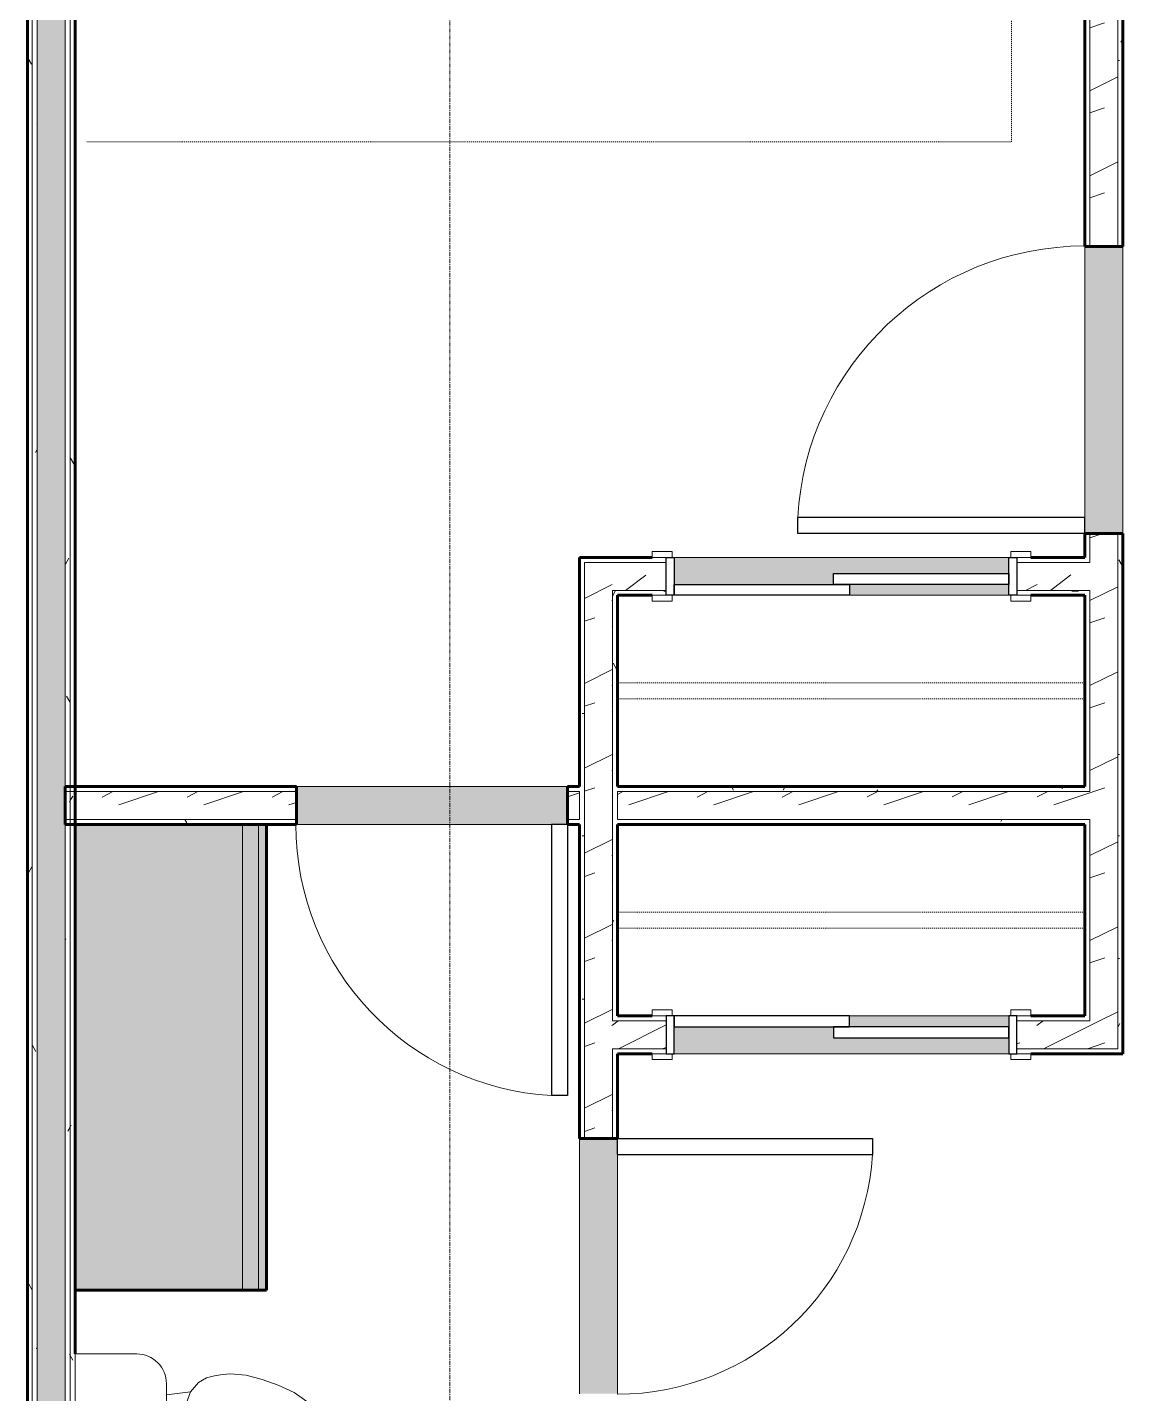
# Model space of a CAD drawing. Header units: inches. Extents: x -4061 to -1937, y 9836 to 11171.
# Drawn here: x -3207.3 to -3069.9, y 10512.4 to 10683.8 of the extents above; entities that cross this region are included whole.
import ezdxf

# ---------------------------------------------------------------- set-up
doc = ezdxf.new("R2010")
doc.units = ezdxf.units.IN
doc.header["$MEASUREMENT"] = 0
doc.linetypes.add('Dash', pattern=[0.25, 0.125, -0.125])
doc.linetypes.add('Grid Line 1_2_', pattern=[0.875, 0.5, -0.125, 0.125, -0.125])
for name, color, linetype, lineweight in [('0-1', 7, 'Continuous', 5), ('0-2', 250, 'Continuous', 9), ('A-DOOR-1', 250, 'Continuous', 9), ('A-DOOR-2', 50, 'Continuous', 30), ('A-DOOR-FRAM-1', 50, 'Continuous', 30), ('A-WALL', 113, 'Continuous', 18), ('A-WALL-1', 8, 'Continuous', 5), ('A-WALL-2', 10, 'Continuous', 60), ('A-WALL-3', 7, 'Continuous', 18), ('A-WALL-PATT-1', 250, 'Continuous', 9), ('A-WALL-PATT-2', 253, 'Continuous', 9), ('A-WALL-PATT-4', 111, 'Continuous', 9), ('I-FURN-1', 250, 'Continuous', 9), ('I-FURN-HDLN-1', 250, 'Dash', 9), ('I-WALL-2', 2, 'Continuous', 60), ('P-SANR-FIXT-2', 250, 'Continuous', 9), ('Q-CASE-1', 9, 'Continuous', 9), ('Q-CASE-2', 10, 'Continuous', 60), ('Q-CASE-3', 250, 'Continuous', 9), ('Q-CASE-HDLN-1', 250, 'Dash', 9), ('S-GRID-1', 1, 'Grid Line 1_2_', 9)]:
    doc.layers.add(name, color=color, linetype=linetype, lineweight=lineweight)
pattern_1 = [(0, (-127.185, -364.175), (20.48, 5.12), [0.845, -14.515, 0.845, -14.515, -81.92]), (0, (-127.185, -364.175), (20.48, 5.12), [-30.72, 0.845, -29.875, 0.845, -14.515, -35.84]), (0, (-127.185, -364.175), (20.48, 5.12), [-76.8, 0.845, -9.395, 0.845, -24.755]), (120, (-119.505, -361.615), (-14.67405, 15.1762003), [0.845, -14.515, 0.845, -14.515, -81.92]), (120, (-119.505, -361.615), (-14.67405, 15.1762003), [-30.72, 0.845, -29.875, 0.845, -14.515, -35.84]), (120, (-119.505, -361.615), (-14.67405, 15.1762003), [-76.8, 0.845, -9.395, 0.845, -24.755]), (240, (-116.945, -351.375), (-5.80595, -20.2962003), [0.845, -14.515, 0.845, -14.515, -81.92]), (240, (-116.945, -351.375), (-5.80595, -20.2962003), [-30.72, 0.845, -29.875, 0.845, -14.515, -35.84]), (240, (-116.945, -351.375), (-5.80595, -20.2962003), [-76.8, 0.845, -9.395, 0.845, -24.755])]
pattern_2 = [(216.87, (-122.92, -353.513), (31.9871619, 21.32545714), [5.331, -47.981]), (206.565, (-116.522, -356.711), (-10.662476, -10.6620098), [11.921, -11.921]), (198.435, (-116.522, -362.043), (-21.32449365, -10.6625869), [6.744, -26.974])]

# ---------------------------------------------------------------- blocks, each defined once
blk = doc.blocks.new('Single-Flush - 32_ x 84_-1372863-ENLARGED RCP - 3RD FLOOR PLAN - WEST')
at = {"layer": 'A-DOOR-1'}
blk.add_arc((16, -2.37), 32.07, 180, 266.4241, dxfattribs=at)
at = {"layer": 'A-DOOR-2'}
for p, q in [((14, -2.37), (14, -34.38)), ((16, -2.37), (14, -2.37)), ((16, -2.37), (16, -34.38)), ((16, -34.38), (14, -34.38))]:
    blk.add_line(p, q, dxfattribs=at)
blk = doc.blocks.new('Single-Flush - 36_ x 84_-1372824-ENLARGED RCP - 3RD FLOOR PLAN - WEST')
at = {"layer": 'A-DOOR-1'}
blk.add_arc((18, -2.37), 36.07, 180, 266.8211, dxfattribs=at)
at = {"layer": 'A-DOOR-2'}
for p, q in [((16, -2.37), (16, -38.39)), ((18, -2.37), (16, -2.37)), ((18, -2.37), (18, -38.39)), ((18, -38.39), (16, -38.39))]:
    blk.add_line(p, q, dxfattribs=at)
blk = doc.blocks.new('FOLDING_SLIDING CLOSET - 42_ x 80_-1372841-ENLARGED RCP - 3RD FLOOR PLAN - WEST')
at = {"layer": 'A-DOOR-1'}
for p, q in [((-23.75, 3.25), (-21.25, 3.25)), ((-23.75, 2.5), (-23.75, 3.25)), ((-21.25, 2.5), (-23.75, 2.5)), ((-21.25, 3.25), (-21.25, 2.5)), ((21.25, 3.25), (23.75, 3.25)), ((21.25, 2.5), (21.25, 3.25)), ((23.75, 2.5), (21.25, 2.5)), ((23.75, 3.25), (23.75, 2.5)), ((-23.75, -2.25), (-21.25, -2.25)), ((-23.75, -3), (-23.75, -2.25)), ((-21.25, -3), (-23.75, -3)), ((-21.25, -2.25), (-21.25, -3)), ((21.25, -2.25), (23.75, -2.25)), ((21.25, -3), (21.25, -2.25)), ((23.75, -3), (21.25, -3)), ((23.75, -2.25), (23.75, -3))]:
    blk.add_line(p, q, dxfattribs=at)
at = {"layer": 'A-DOOR-2'}
for p, q in [((-1, 0.5), (21, 0.5)), ((-1, -0.88), (-1, 0.5)), ((21, 0.5), (21, -0.88)), ((-21, -0.88), (1, -0.88)), ((-21, -2.25), (-21, -0.88)), ((21, -0.88), (-1, -0.88)), ((1, -0.88), (1, -2.25)), ((1, -2.25), (-21, -2.25))]:
    blk.add_line(p, q, dxfattribs=at)
at = {"layer": 'A-DOOR-FRAM-1'}
for p, q in [((-22, 2.5), (-21, 2.5)), ((-22, -2.25), (-22, 2.5)), ((-21, 2.5), (-21, -2.25)), ((21, 2.5), (22, 2.5)), ((21, -2.25), (21, 2.5)), ((22, 2.5), (22, -2.25)), ((-21, -2.25), (-22, -2.25)), ((22, -2.25), (21, -2.25))]:
    blk.add_line(p, q, dxfattribs=at)
blk = doc.blocks.new('OD_CW_Closet - OD_CW_Closet-2123065-ENLARGED RCP - 3RD FLOOR PLAN - WEST')
at = {"layer": 'Q-CASE-HDLN-1'}
for p, q in [((30.25, 24), (10.25, 24)), ((0.74, 13), (59.38, 13)), ((0.74, 11), (59.38, 11))]:
    blk.add_line(p, q, dxfattribs=at)
blk = doc.blocks.new('OD_CW_Closet - OD_CW_Closet-V10-ENLARGED RCP - 3RD FLOOR PLAN - WEST')
at = {"layer": 'Q-CASE-HDLN-1'}
for p, q in [((0.74, 13), (59.38, 13)), ((0.74, 11), (59.38, 11)), ((10.25, 0), (30.25, 0))]:
    blk.add_line(p, q, dxfattribs=at)
blk = doc.blocks.new('FOLDING_SLIDING CLOSET - 42_ x 80_-1372832-ENLARGED RCP - 3RD FLOOR PLAN - WEST')
at = {"layer": 'A-DOOR-1'}
for p, q in [((-21.25, 3), (-23.75, 3)), ((-23.75, 3), (-23.75, 2.25)), ((-23.75, 2.25), (-21.25, 2.25)), ((-21.25, 2.25), (-21.25, 3)), ((23.75, 3), (21.25, 3)), ((21.25, 3), (21.25, 2.25)), ((21.25, 2.25), (23.75, 2.25)), ((23.75, 2.25), (23.75, 3)), ((-21.25, -2.5), (-23.75, -2.5)), ((-23.75, -2.5), (-23.75, -3.25)), ((-23.75, -3.25), (-21.25, -3.25)), ((-21.25, -3.25), (-21.25, -2.5)), ((23.75, -2.5), (21.25, -2.5)), ((21.25, -2.5), (21.25, -3.25)), ((21.25, -3.25), (23.75, -3.25)), ((23.75, -3.25), (23.75, -2.5))]:
    blk.add_line(p, q, dxfattribs=at)
at = {"layer": 'A-DOOR-2'}
for p, q in [((1, 2.25), (-21, 2.25)), ((-21, 2.25), (-21, 0.88)), ((1, 0.88), (1, 2.25)), ((-21, 0.88), (1, 0.88)), ((21, 0.88), (-1, 0.88)), ((-1, 0.88), (-1, -0.5)), ((21, -0.5), (21, 0.88)), ((-1, -0.5), (21, -0.5))]:
    blk.add_line(p, q, dxfattribs=at)
at = {"layer": 'A-DOOR-FRAM-1'}
for p, q in [((-21, 2.25), (-22, 2.25)), ((-22, 2.25), (-22, -2.5)), ((-21, -2.5), (-21, 2.25)), ((21, 2.25), (21, -2.5)), ((22, 2.25), (21, 2.25)), ((22, -2.5), (22, 2.25)), ((-22, -2.5), (-21, -2.5)), ((21, -2.5), (22, -2.5))]:
    blk.add_line(p, q, dxfattribs=at)
blk = doc.blocks.new('Bed-Standard - King 78_ x 80_-1242963-ENLARGED RCP - 3RD FLOOR PLAN - WEST')
at = {"layer": 'I-FURN-1'}
for p, q in [((49.69, 38.2), (-28.31, 38.2)), ((-28.31, 38.2), (-28.31, -41.8)), ((49.69, -41.8), (49.69, 38.2)), ((-25.31, 36.2), (-25.31, 24.2)), ((-25.31, 36.2), (46.69, 36.2)), ((46.69, 36.2), (46.69, 24.2)), ((49.69, 24.2), (-28.31, 17.63)), ((-25.31, 24.2), (46.69, 24.2)), ((-28.31, -41.8), (49.69, -41.8))]:
    blk.add_line(p, q, dxfattribs=at)
at = {"layer": 'I-FURN-HDLN-1'}
for p, q in [((-64.31, 38.2), (-64.31, -77.8)), ((73.69, -77.8), (73.69, 38.2)), ((-64.31, -77.8), (73.69, -77.8))]:
    blk.add_line(p, q, dxfattribs=at)
blk = doc.blocks.new('Toilet-Domestic-3D - Toilet-Domestic-3D-1372870-ENLARGED RCP - 3RD FLOOR PLAN - WEST')
at = {"layer": 'P-SANR-FIXT-2'}
for p, q in [((-1.87, 11.5), (-0.5, 12)), ((-0.5, 12), (0.5, 12)), ((0.5, 12), (1.87, 11.5)), ((-3.74, 10), (-2.74, 11)), ((-2.74, 11), (-1.87, 11.5)), ((1.87, 11.5), (2.74, 11)), ((2.74, 11), (3.74, 10)), ((-5.13, 8), (-3.74, 10)), ((3.74, 10), (5.13, 8)), ((-6.06, 6), (-5.13, 8)), ((5.13, 8), (6.06, 6)), ((-6.79, 4), (-6.06, 6)), ((6.06, 6), (6.79, 4)), ((-7.33, 1.99), (-6.79, 4)), ((6.79, 4), (7.33, 1.99)), ((-7.5, 0), (-7.33, 1.99)), ((7.33, 1.99), (7.5, 0)), ((-7.41, -1), (-7.5, 0)), ((-7.24, -2), (-7.41, -1)), ((7.41, -1), (7.24, -2)), ((7.5, 0), (7.41, -1)), ((-6.97, -3), (-7.24, -2)), ((-6.4, -4), (-6.97, -3)), ((6.97, -3), (6.4, -4)), ((7.24, -2), (6.97, -3)), ((-5.21, -5), (-6.4, -4)), ((-3.84, -5.5), (-5.21, -5)), ((-4.86, -8.02), (-5.21, -5)), ((5.21, -5), (3.84, -5.5)), ((4.86, -8.02), (5.21, -5)), ((6.4, -4), (5.21, -5)), ((-1, -6), (-3.84, -5.5)), ((1, -6), (-1, -6)), ((3.84, -5.5), (1, -6)), ((6.25, -8.02), (-6.25, -8.02)), ((-9.98, -11.75), (-9.98, -19.48)), ((9.98, -19.48), (9.98, -11.75)), ((-9.98, -19.48), (9.98, -19.48))]:
    blk.add_line(p, q, dxfattribs=at)
for centre, start, end in [((-6.25, -11.75), 90, 180), ((6.25, -11.75), 0, 90)]:
    blk.add_arc(centre, 3.73, start, end, dxfattribs=at)
blk = doc.blocks.new('OD_CW_Base Cabinet - OD_CW_Base Cabinet-1913600-ENLARGED RCP - 3RD FLOOR PLAN - WEST')
at = {"layer": 'Q-CASE-1'}
for points in [[(0.74, 0), (0.74, -1), (59.14, -1), (59.14, 0), (5.7, 0)], [(0.74, -1), (0.74, -3), (59.14, -3), (59.14, -1), (5.7, -1)], [(59.14, -3), (0.74, -3), (0.74, -24), (59.14, -24), (59.14, -4.85)]]:
    blk.add_hatch(color=256, dxfattribs=at).paths.add_polyline_path(points, flags=0)
at = {"layer": 'Q-CASE-2'}
for p, q in [((0.74, -24), (0.74, 0)), ((0.74, 0), (59.14, 0)), ((59.14, 0), (59.14, -24)), ((59.14, -24), (0.74, -24))]:
    blk.add_line(p, q, dxfattribs=at)
at = {"layer": 'Q-CASE-3'}
for p, q in [((0.74, 0), (0.74, -1)), ((59.14, 0), (0.74, 0)), ((59.14, -1), (0.74, -1)), ((0.74, -1), (0.74, -3)), ((59.14, -1), (0.74, -1)), ((59.14, -1), (59.14, 0)), ((59.14, -3), (59.14, -1)), ((0.74, -3), (0.74, -24)), ((59.14, -3), (0.74, -3)), ((59.14, -24), (59.14, -3)), ((59.14, -24), (0.74, -24))]:
    blk.add_line(p, q, dxfattribs=at)
blk = doc.blocks.new('Single-Flush - 34_ x 84_-1372834-ENLARGED RCP - 3RD FLOOR PLAN - WEST')
at = {"layer": 'A-DOOR-1'}
blk.add_arc((17, -2.37), 34.07, 180, 266.6343, dxfattribs=at)
at = {"layer": 'A-DOOR-2'}
for p, q in [((15, -2.37), (15, -36.38)), ((17, -2.37), (15, -2.37)), ((17, -2.37), (17, -36.38)), ((17, -36.38), (15, -36.38))]:
    blk.add_line(p, q, dxfattribs=at)
blk = doc.blocks.new('CTR - 1st Phase - Unit Layouts_rvt-1-ENLARGED RCP - 3RD FLOOR PLAN - WEST')
at = {"layer": 'A-WALL-1'}
for points in [[(-3069.92, 10620.34), (-3069.92, 10656.34), (-3074.67, 10656.34), (-3074.67, 10620.34), (-3070.55, 10620.34)], [(-3139.57, 10583.84), (-3139.57, 10588.59), (-3173.57, 10588.59), (-3173.57, 10583.84), (-3139.59, 10583.84)], [(-3133.31, 10512.44), (-3133.31, 10544.44), (-3138.06, 10544.44), (-3138.06, 10512.44), (-3133.94, 10512.44)]]:
    blk.add_hatch(color=256, dxfattribs=at).paths.add_polyline_path(points, flags=0)
h = blk.add_hatch(color=256, dxfattribs=at)
h.paths.add_polyline_path([(-3104.19, 10612.59), (-3084.19, 10612.59), (-3084.19, 10613.96), (-3104.19, 10613.96)], flags=0)
h.paths.add_polyline_path([(-3106.19, 10613.96), (-3106.19, 10615.34), (-3084.19, 10615.34), (-3084.19, 10617.34), (-3126.19, 10617.34), (-3126.19, 10613.96)], flags=0)
h = blk.add_hatch(color=256, dxfattribs=at)
h.paths.add_polyline_path([(-3084.19, 10555.09), (-3084.19, 10557.09), (-3106.19, 10557.09), (-3106.19, 10558.46), (-3126.19, 10558.46), (-3126.19, 10555.09), (-3104.98, 10555.09)], flags=0)
h.paths.add_polyline_path([(-3084.19, 10558.46), (-3084.19, 10559.84), (-3104.19, 10559.84), (-3104.19, 10558.46)], flags=0)
at = {"layer": 'A-WALL-PATT-1'}
h = blk.add_hatch(dxfattribs=at)
h.set_pattern_fill('FP_1', color=256, style=0, pattern_type=2)
h.set_pattern_definition(pattern_1)
h.paths.add_polyline_path([(-3074.05, 10559.84), (-3074.05, 10584.46), (-3074.67, 10584.46), (-3074.67, 10559.84)], flags=0)
h.paths.add_polyline_path([(-3074.67, 10587.96), (-3074.05, 10587.96), (-3074.05, 10613.21), (-3074.67, 10613.21), (-3074.67, 10588.59)], flags=0)
h.paths.add_polyline_path([(-3074.05, 10616.71), (-3074.05, 10620.34), (-3074.67, 10620.34), (-3074.67, 10616.71)], flags=0)
h.paths.add_polyline_path([(-3074.05, 10656.34), (-3074.05, 10843.14), (-3074.67, 10843.14), (-3074.67, 10656.34)], flags=0)
h = blk.add_hatch(dxfattribs=at)
h.set_pattern_fill('FP_1', color=256, style=0, pattern_type=2)
h.set_pattern_definition(pattern_1)
h.paths.add_polyline_path([(-3069.92, 10555.71), (-3069.92, 10620.34), (-3070.55, 10620.34), (-3070.55, 10555.71)], flags=0)
h.paths.add_polyline_path([(-3069.92, 10656.34), (-3069.92, 10843.14), (-3070.55, 10843.14), (-3070.55, 10656.34)], flags=0)
h = blk.add_hatch(dxfattribs=at)
h.set_pattern_fill('FP_1', color=256, style=0, pattern_type=2)
h.set_pattern_definition(pattern_1)
h.paths.add_polyline_path([(-3137.44, 10455.44), (-3137.44, 10512.44), (-3138.06, 10512.44), (-3138.05, 10455.44)], flags=0)
h.paths.add_polyline_path([(-3138.06, 10544.44), (-3137.44, 10544.44), (-3137.44, 10617.34), (-3138.06, 10617.34), (-3138.06, 10547.73)], flags=0)
h = blk.add_hatch(dxfattribs=at)
h.set_pattern_fill('FP_1', color=256, style=0, pattern_type=2)
h.set_pattern_definition(pattern_1)
h.paths.add_polyline_path([(-3083.19, 10616.71), (-3074.67, 10616.71), (-3074.67, 10617.34), (-3083.19, 10617.34)], flags=0)
h.paths.add_polyline_path([(-3128.94, 10616.71), (-3127.19, 10616.71), (-3127.19, 10617.34), (-3137.44, 10617.34), (-3137.44, 10616.71), (-3133.31, 10616.71)], flags=0)
h = blk.add_hatch(dxfattribs=at)
h.set_pattern_fill('FP_1', color=256, style=0, pattern_type=2)
h.set_pattern_definition(pattern_1)
h.paths.add_polyline_path([(-3133.94, 10455.44), (-3133.31, 10455.44), (-3133.31, 10485.75), (-3133.94, 10485.75), (-3133.94, 10463.42)], flags=0)
h.paths.add_polyline_path([(-3133.31, 10489.25), (-3133.31, 10512.44), (-3133.94, 10512.44), (-3133.94, 10489.25), (-3133.55, 10489.25)], flags=0)
h.paths.add_polyline_path([(-3133.31, 10544.44), (-3133.31, 10555.71), (-3133.94, 10555.71), (-3133.94, 10544.44)], flags=0)
h.paths.add_polyline_path([(-3133.94, 10559.21), (-3133.31, 10559.21), (-3133.31, 10613.21), (-3133.94, 10613.21), (-3133.94, 10578.13)], flags=0)
h = blk.add_hatch(dxfattribs=at)
h.set_pattern_fill('FP_1', color=256, style=0, pattern_type=2)
h.set_pattern_definition(pattern_1)
h.paths.add_polyline_path([(-3081.44, 10612.59), (-3074.67, 10612.59), (-3074.69, 10613.21), (-3083.19, 10613.21), (-3083.19, 10612.59)], flags=0)
h.paths.add_polyline_path([(-3128.94, 10612.59), (-3127.19, 10612.59), (-3127.19, 10613.21), (-3133.31, 10613.21), (-3133.31, 10612.59), (-3132.62, 10612.59)], flags=0)
h = blk.add_hatch(dxfattribs=at)
h.set_pattern_fill('FP_1', color=256, style=0, pattern_type=2)
h.set_pattern_definition(pattern_1)
h.paths.add_polyline_path([(-3104.98, 10587.96), (-3074.67, 10587.96), (-3074.67, 10588.59), (-3133.31, 10588.59), (-3133.31, 10587.96), (-3127.19, 10587.96)], flags=0)
h.paths.add_polyline_path([(-3138.06, 10587.96), (-3138.06, 10588.59), (-3139.57, 10588.59), (-3139.57, 10587.96)], flags=0)
h.paths.add_polyline_path([(-3201.32, 10587.96), (-3173.57, 10587.96), (-3173.57, 10588.59), (-3201.32, 10588.59), (-3201.32, 10587.99)], flags=0)
h = blk.add_hatch(dxfattribs=at)
h.set_pattern_fill('FP_1', color=256, style=0, pattern_type=2)
h.set_pattern_definition(pattern_1)
h.paths.add_polyline_path([(-3104.98, 10583.84), (-3074.67, 10583.84), (-3074.67, 10584.46), (-3133.31, 10584.46), (-3133.31, 10583.84), (-3127.19, 10583.84)], flags=0)
h.paths.add_polyline_path([(-3173.57, 10583.84), (-3173.57, 10584.46), (-3201.32, 10584.44), (-3201.32, 10583.84), (-3177.32, 10583.84)], flags=0)
h.paths.add_polyline_path([(-3138.06, 10583.84), (-3138.06, 10584.46), (-3139.57, 10584.46), (-3139.57, 10583.84)], flags=0)
at = {"layer": 'A-WALL-PATT-2'}
h = blk.add_hatch(dxfattribs=at)
h.set_pattern_fill('FP_2', color=256, style=0, pattern_type=2)
h.set_pattern_definition(pattern_2)
h.paths.add_polyline_path([(-3074.03, 10559.21), (-3070.55, 10559.21), (-3070.55, 10620.34), (-3074.05, 10620.34), (-3074.05, 10559.21)], flags=0)
h.paths.add_polyline_path([(-3070.55, 10656.34), (-3070.55, 10843.14), (-3074.05, 10843.14), (-3074.05, 10656.34)], flags=0)
h = blk.add_hatch(dxfattribs=at)
h.set_pattern_fill('FP_2', color=256, style=0, pattern_type=2)
h.set_pattern_definition(pattern_2)
h.paths.add_polyline_path([(-3133.94, 10454.19), (-3133.94, 10512.44), (-3137.44, 10512.44), (-3137.44, 10454.19)], flags=0)
h.paths.add_polyline_path([(-3133.94, 10544.44), (-3133.94, 10616.71), (-3137.44, 10616.71), (-3137.44, 10544.44)], flags=0)
h = blk.add_hatch(dxfattribs=at)
h.set_pattern_fill('FP_2', color=256, style=0, pattern_type=2)
h.set_pattern_definition(pattern_2)
h.paths.add_polyline_path([(-3074.05, 10613.21), (-3074.05, 10616.71), (-3083.19, 10616.71), (-3083.19, 10613.21), (-3074.67, 10613.21)], flags=0)
h.paths.add_polyline_path([(-3133.94, 10613.21), (-3127.19, 10613.21), (-3127.19, 10616.71), (-3133.94, 10616.71), (-3133.94, 10613.28)], flags=0)
h = blk.add_hatch(dxfattribs=at)
h.set_pattern_fill('FP_2', color=256, style=0, pattern_type=2)
h.set_pattern_definition(pattern_2)
h.paths.add_polyline_path([(-3104.98, 10584.46), (-3074.05, 10584.46), (-3074.05, 10587.96), (-3133.31, 10587.96), (-3133.31, 10584.46)], flags=0)
h.paths.add_polyline_path([(-3138.06, 10584.46), (-3138.06, 10587.96), (-3139.57, 10587.96), (-3139.57, 10584.46)], flags=0)
h.paths.add_polyline_path([(-3184.81, 10584.46), (-3173.57, 10584.46), (-3173.57, 10587.96), (-3201.32, 10587.96), (-3201.32, 10584.46)], flags=0)
h = blk.add_hatch(dxfattribs=at)
h.set_pattern_fill('FP_2', color=256, style=0, pattern_type=2)
h.set_pattern_definition(pattern_2)
h.paths.add_polyline_path([(-3070.55, 10555.71), (-3070.55, 10559.21), (-3083.19, 10559.21), (-3083.19, 10555.71), (-3074.05, 10555.71)], flags=0)
h.paths.add_polyline_path([(-3127.19, 10555.71), (-3127.19, 10559.21), (-3133.94, 10559.21), (-3133.94, 10555.71), (-3133.31, 10555.71)], flags=0)
at = {"layer": 'A-WALL-2'}
for p, q in [((-3074.67, 10656.34), (-3074.67, 10843.14)), ((-3069.92, 10843.14), (-3069.92, 10656.34)), ((-3069.92, 10656.34), (-3074.67, 10656.34)), ((-3074.67, 10617.34), (-3074.67, 10620.34)), ((-3074.67, 10620.34), (-3069.92, 10620.34)), ((-3069.92, 10620.34), (-3069.92, 10559.84)), ((-3138.06, 10588.59), (-3138.06, 10617.34)), ((-3138.06, 10617.34), (-3137.44, 10617.34)), ((-3137.44, 10617.34), (-3133.31, 10617.34)), ((-3133.31, 10617.34), (-3128.94, 10617.34)), ((-3081.44, 10617.34), (-3074.67, 10617.34)), ((-3133.31, 10612.59), (-3133.31, 10588.59)), ((-3128.94, 10612.59), (-3133.31, 10612.59)), ((-3074.67, 10612.59), (-3081.44, 10612.59)), ((-3074.67, 10588.59), (-3074.67, 10612.59)), ((-3202.57, 10588.59), (-3173.57, 10588.59)), ((-3202.57, 10583.84), (-3202.57, 10588.59)), ((-3173.57, 10588.59), (-3173.57, 10583.84)), ((-3139.57, 10588.59), (-3138.06, 10588.59)), ((-3139.57, 10583.84), (-3139.57, 10588.59)), ((-3133.31, 10588.59), (-3074.67, 10588.59)), ((-3201.32, 10583.84), (-3202.57, 10583.84)), ((-3173.57, 10583.84), (-3177.32, 10583.84)), ((-3138.06, 10583.84), (-3139.57, 10583.84)), ((-3138.06, 10544.44), (-3138.06, 10583.84)), ((-3133.31, 10583.84), (-3133.31, 10559.84)), ((-3074.67, 10583.84), (-3133.31, 10583.84)), ((-3074.67, 10559.84), (-3074.67, 10583.84)), ((-3133.31, 10559.84), (-3128.94, 10559.84)), ((-3081.44, 10559.84), (-3074.67, 10559.84)), ((-3069.92, 10559.84), (-3069.92, 10555.71)), ((-3128.94, 10555.09), (-3133.31, 10555.09)), ((-3133.31, 10555.09), (-3133.31, 10544.44)), ((-3069.92, 10555.09), (-3081.44, 10555.09)), ((-3069.92, 10555.71), (-3069.92, 10555.09)), ((-3133.31, 10544.44), (-3138.06, 10544.44))]:
    blk.add_line(p, q, dxfattribs=at)
at = {"layer": 'A-WALL-3'}
for p, q in [((-3074.05, 10843.14), (-3074.05, 10656.34)), ((-3070.55, 10843.14), (-3070.55, 10656.34)), ((-3074.67, 10656.34), (-3074.67, 10620.34)), ((-3069.92, 10620.34), (-3069.92, 10656.34)), ((-3074.05, 10620.34), (-3074.05, 10616.71)), ((-3070.55, 10620.34), (-3070.55, 10559.84)), ((-3137.44, 10544.44), (-3137.44, 10616.71)), ((-3133.94, 10616.71), (-3137.44, 10616.71)), ((-3133.31, 10616.71), (-3133.94, 10616.71)), ((-3127.19, 10616.71), (-3133.31, 10616.71)), ((-3084.19, 10617.34), (-3126.19, 10617.34)), ((-3074.67, 10616.71), (-3083.19, 10616.71)), ((-3074.67, 10616.71), (-3074.05, 10616.71)), ((-3133.94, 10559.21), (-3133.94, 10613.21)), ((-3133.31, 10613.21), (-3133.94, 10613.21)), ((-3127.19, 10613.21), (-3133.31, 10613.21)), ((-3074.67, 10613.21), (-3083.19, 10613.21)), ((-3074.67, 10613.21), (-3074.05, 10613.21)), ((-3074.05, 10613.21), (-3074.05, 10587.96)), ((-3104.19, 10612.59), (-3084.19, 10612.59)), ((-3173.57, 10587.96), (-3202.57, 10587.96)), ((-3139.57, 10588.59), (-3173.57, 10588.59)), ((-3138.06, 10587.96), (-3139.57, 10587.96)), ((-3138.06, 10584.46), (-3138.06, 10587.96)), ((-3138.06, 10587.96), (-3138.06, 10584.46)), ((-3133.31, 10587.96), (-3133.31, 10584.46)), ((-3074.67, 10587.96), (-3133.31, 10587.96)), ((-3133.31, 10584.46), (-3133.31, 10587.96)), ((-3074.67, 10587.96), (-3074.05, 10587.96)), ((-3173.57, 10584.46), (-3202.57, 10584.46)), ((-3173.57, 10583.84), (-3139.57, 10583.84)), ((-3138.06, 10584.46), (-3139.57, 10584.46)), ((-3074.67, 10584.46), (-3133.31, 10584.46)), ((-3074.67, 10584.46), (-3074.05, 10584.46)), ((-3074.05, 10584.46), (-3074.05, 10559.84)), ((-3084.19, 10559.84), (-3104.19, 10559.84)), ((-3074.05, 10559.21), (-3074.05, 10559.84)), ((-3070.55, 10559.21), (-3070.55, 10559.84)), ((-3133.31, 10559.21), (-3133.94, 10559.21)), ((-3133.31, 10559.21), (-3127.19, 10559.21)), ((-3083.19, 10559.21), (-3074.05, 10559.21)), ((-3070.55, 10555.71), (-3070.55, 10559.21)), ((-3133.31, 10555.71), (-3133.94, 10555.71)), ((-3133.94, 10544.44), (-3133.94, 10555.71)), ((-3133.31, 10555.71), (-3127.19, 10555.71)), ((-3126.19, 10555.09), (-3084.19, 10555.09)), ((-3083.19, 10555.71), (-3070.55, 10555.71)), ((-3138.06, 10544.44), (-3138.06, 10512.44)), ((-3133.31, 10512.44), (-3133.31, 10544.44))]:
    blk.add_line(p, q, dxfattribs=at)
at = {"layer": '0-2'}
for name, p, rotation in [('Bed-Standard - King 78_ x 80_-1242963-ENLARGED RCP - 3RD FLOOR PLAN - WEST', (-3161.68, 10733.78), 89.99999999991508), ('Single-Flush - 36_ x 84_-1372824-ENLARGED RCP - 3RD FLOOR PLAN - WEST', (-3072.3, 10638.34), 269.9999999999015), ('OD_CW_Closet - OD_CW_Closet-V10-ENLARGED RCP - 3RD FLOOR PLAN - WEST', (-3073.94, 10612.59), 180), ('OD_CW_Base Cabinet - OD_CW_Base Cabinet-1913600-ENLARGED RCP - 3RD FLOOR PLAN - WEST', (-3177.32, 10584.58), 269.999999999915), ('OD_CW_Closet - OD_CW_Closet-2123065-ENLARGED RCP - 3RD FLOOR PLAN - WEST', (-3073.94, 10583.84), 180), ('Single-Flush - 32_ x 84_-1372863-ENLARGED RCP - 3RD FLOOR PLAN - WEST', (-3135.69, 10528.44), 89.99999999989713), ('Toilet-Domestic-3D - Toilet-Domestic-3D-1372870-ENLARGED RCP - 3RD FLOOR PLAN - WEST', (-3181.85, 10507.44), 269.9999999998084)]:
    blk.add_blockref(name, p, dxfattribs=dict(at, rotation=rotation))
for name, p in [('FOLDING_SLIDING CLOSET - 42_ x 80_-1372841-ENLARGED RCP - 3RD FLOOR PLAN - WEST', (-3105.19, 10614.84)), ('Single-Flush - 34_ x 84_-1372834-ENLARGED RCP - 3RD FLOOR PLAN - WEST', (-3156.57, 10586.21)), ('FOLDING_SLIDING CLOSET - 42_ x 80_-1372832-ENLARGED RCP - 3RD FLOOR PLAN - WEST', (-3105.19, 10557.59))]:
    blk.add_blockref(name, p, dxfattribs=at)
blk = doc.blocks.new('CTR - 1st Phase - Shell_rvt-1-ENLARGED RCP - 3RD FLOOR PLAN - WEST')
at = {"layer": 'S-GRID-1'}
blk.add_line((-3154.32, 9836.18), (-3154.32, 11138.35), dxfattribs=at)

msp = doc.modelspace()

# ---------------------------------------------------------------- hatches: boundary and pattern name
at = {"layer": 'A-WALL-PATT-4'}
h = msp.add_hatch(dxfattribs=at)
h.set_pattern_fill('FP_1', color=256, style=0, pattern_type=2)
h.set_pattern_definition(pattern_1)
h.paths.add_polyline_path([(-3206.77, 10449.44), (-3206.7, 10449.44), (-3206.7, 10843.51), (-3207.32, 10843.51), (-3207.32, 10449.44)], flags=0)
h = msp.add_hatch(dxfattribs=at)
h.set_pattern_fill('FP_1', color=256, style=0, pattern_type=2)
h.set_pattern_definition(pattern_1)
h.paths.add_polyline_path([(-3206.7, 10450.06), (-3206.07, 10450.06), (-3206.07, 10843.51), (-3206.7, 10843.51), (-3206.7, 10450.58)], flags=0)
h = msp.add_hatch(dxfattribs=at)
h.set_pattern_fill('FP_4', color=256, style=0, pattern_type=2)
h.set_pattern_definition([(161.57, (-126.865, -363.855), (-2.560496185, -0.000537386), [0, -18.214, 2.022, 0]), (18.43, (-127.505, -363.855), (-2.560496185, 0.000537386), [0, -18.214, 2.022, 0]), (108.43, (-126.865, -363.855), (1.27922091, -6.400876726), [6.07, -14.166]), (71.57, (-127.505, -363.855), (1.27922091, 6.400876726), [6.07, -14.166])])
h.paths.add_polyline_path([(-3206.07, 10450.69), (-3202.57, 10450.69), (-3202.57, 10843.51), (-3206.07, 10843.51), (-3206.07, 10453.77)], flags=0)
h = msp.add_hatch(dxfattribs=at)
h.set_pattern_fill('FP_1', color=256, style=0, pattern_type=2)
h.set_pattern_definition(pattern_1)
h.paths.add_polyline_path([(-3202.57, 10454.19), (-3201.95, 10454.21), (-3201.95, 10843.51), (-3202.57, 10843.51), (-3202.57, 10454.23)], flags=0)
h = msp.add_hatch(dxfattribs=at)
h.set_pattern_fill('FP_1', color=256, style=0, pattern_type=2)
h.set_pattern_definition(pattern_1)
h.paths.add_polyline_path([(-3201.95, 10454.81), (-3201.32, 10454.81), (-3201.32, 10843.51), (-3201.95, 10843.51), (-3201.95, 10463.16)], flags=0)

# ---------------------------------------------------------------- linework, layer by layer
at = {"layer": 'A-WALL'}
for p, q in [((-3206.7, 10450.06), (-3206.7, 10843.51)), ((-3206.07, 10450.69), (-3206.07, 10843.51)), ((-3202.57, 10454.19), (-3202.57, 10843.51)), ((-3201.95, 10454.81), (-3201.95, 10843.51))]:
    msp.add_line(p, q, dxfattribs=at)
at = {"layer": 'I-WALL-2'}
for p, q in [((-3201.32, 10843.51), (-3201.32, 10583.84)), ((-3207.32, 10449.44), (-3207.32, 10727.77)), ((-3201.32, 10525.44), (-3201.32, 10517.42))]:
    msp.add_line(p, q, dxfattribs=at)

# ---------------------------------------------------------------- block references
at = {"layer": '0-1'}
for name in ['CTR - 1st Phase - Shell_rvt-1-ENLARGED RCP - 3RD FLOOR PLAN - WEST', 'CTR - 1st Phase - Unit Layouts_rvt-1-ENLARGED RCP - 3RD FLOOR PLAN - WEST']:
    msp.add_blockref(name, (0, 0), dxfattribs=at)

doc.saveas('drawing.dxf')
